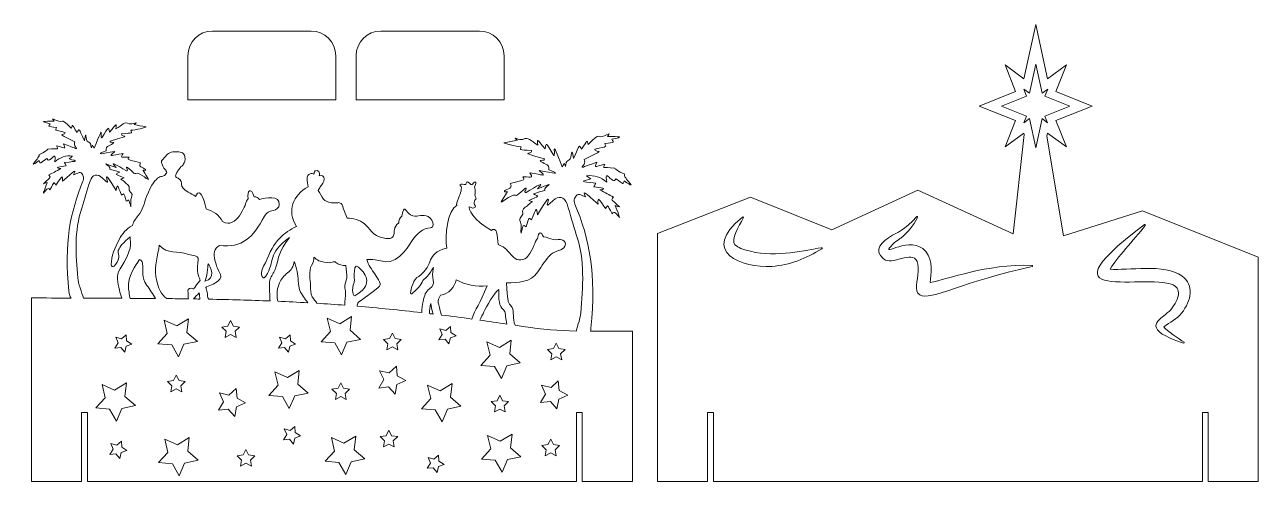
# Model space of a CAD drawing. Header units: inches. Extents: x -3 to 622, y -254 to -22.
import ezdxf

# ---------------------------------------------------------------- set-up
doc = ezdxf.new("R2010")
doc.units = ezdxf.units.IN
doc.header["$MEASUREMENT"] = 0
doc.layers.add('_U+0421_U+043B_U+043E_U+0439 1', color=7, linetype='Continuous')

# ---------------------------------------------------------------- blocks, each defined once
blk = doc.blocks.new('block 3')
at = {"layer": '_U+0421_U+043B_U+043E_U+0439 1', "color": 1, "lineweight": 5, "true_color": 0xff0000}
blk.add_open_spline([(154.3, -37.91), (154.3, -37.91), (154.3, -60.4), (154.3, -60.4), (154.3, -60.4), (79.3, -60.4), (79.3, -60.4), (79.3, -60.4), (79.3, -37.91), (79.3, -37.91), (79.3, -31), (84.9, -25.4), (91.81, -25.4), (91.81, -25.4), (141.8, -25.4), (141.8, -25.4), (148.71, -25.4), (154.3, -31), (154.3, -37.91)], degree=3, knots=[0, 0, 0, 0, 1, 1, 1, 2, 2, 2, 3, 3, 3, 4, 4, 4, 5, 5, 5, 6, 6, 6, 6], dxfattribs=at)
blk = doc.blocks.new('block 2')
at = {"layer": '_U+0421_U+043B_U+043E_U+0439 1'}
blk.add_blockref('block 3', (0, 0), dxfattribs=at)
blk = doc.blocks.new('block 5')
at = {"layer": '_U+0421_U+043B_U+043E_U+0439 1', "color": 1, "lineweight": 5, "true_color": 0xff0000}
blk.add_open_spline([(239.68, -37.91), (239.68, -37.91), (239.68, -60.4), (239.68, -60.4), (239.68, -60.4), (164.68, -60.4), (164.68, -60.4), (164.68, -60.4), (164.68, -37.91), (164.68, -37.91), (164.68, -31), (170.28, -25.4), (177.18, -25.4), (177.18, -25.4), (227.17, -25.4), (227.17, -25.4), (234.08, -25.4), (239.68, -31), (239.68, -37.91)], degree=3, knots=[0, 0, 0, 0, 1, 1, 1, 2, 2, 2, 3, 3, 3, 4, 4, 4, 5, 5, 5, 6, 6, 6, 6], dxfattribs=at)
blk = doc.blocks.new('block 4')
at = {"layer": '_U+0421_U+043B_U+043E_U+0439 1'}
blk.add_blockref('block 5', (0, 0), dxfattribs=at)
blk = doc.blocks.new('block 7')
at = {"layer": '_U+0421_U+043B_U+043E_U+0439 1', "color": 1, "lineweight": 5, "true_color": 0xff0000}
for points in [[(67.26, -172.18), (73.64, -175.06), (79.63, -171.43), (78.87, -178.39), (84.16, -182.97), (77.31, -184.39), (74.59, -190.84), (71.12, -184.76), (64.15, -184.17), (68.86, -178.99), (67.26, -172.18)], [(99.64, -175.2), (101.01, -172.41), (102.39, -175.2), (105.48, -175.65), (103.25, -177.82), (103.77, -180.9), (101.01, -179.45), (98.26, -180.9), (98.78, -177.82), (96.55, -175.65), (99.64, -175.2)], [(149.98, -171.12), (156.36, -174), (162.35, -170.37), (161.58, -177.33), (166.88, -181.91), (160.03, -183.33), (157.31, -189.78), (153.84, -183.7), (146.87, -183.11), (151.58, -177.93), (149.98, -171.12)], [(42.7, -180.82), (45.71, -181.62), (48.07, -179.59), (48.25, -182.7), (50.91, -184.32), (48, -185.45), (47.28, -188.48), (45.31, -186.07), (42.21, -186.32), (43.9, -183.7), (42.7, -180.82)], [(125.77, -180.82), (128.78, -181.62), (131.14, -179.59), (131.32, -182.7), (133.98, -184.32), (131.07, -185.45), (130.35, -188.48), (128.38, -186.07), (125.28, -186.32), (126.97, -183.7), (125.77, -180.82)], [(181.65, -181.55), (183.03, -178.76), (184.41, -181.55), (187.49, -182), (185.26, -184.17), (185.78, -187.25), (183.03, -185.8), (180.27, -187.25), (180.8, -184.17), (178.56, -182), (181.65, -181.55)], [(207.15, -176.59), (210.16, -177.39), (212.52, -175.36), (212.69, -178.47), (215.35, -180.09), (212.45, -181.22), (211.73, -184.25), (209.76, -181.83), (206.66, -182.08), (208.34, -179.47), (207.15, -176.59)], [(231.01, -183.11), (237.39, -185.99), (243.38, -182.37), (242.61, -189.33), (247.91, -193.9), (241.05, -195.32), (238.34, -201.78), (234.87, -195.7), (227.89, -195.11), (232.6, -189.93), (231.01, -183.11)], [(264.79, -186.63), (266.17, -183.83), (267.55, -186.63), (270.63, -187.07), (268.4, -189.25), (268.93, -192.32), (266.17, -190.87), (263.41, -192.32), (263.94, -189.25), (261.71, -187.07), (264.79, -186.63)], [(76.21, -208.54), (73.45, -207.09), (70.69, -208.54), (71.22, -205.47), (68.99, -203.3), (72.07, -202.85), (73.45, -200.06), (74.83, -202.85), (77.91, -203.3), (75.68, -205.47), (76.21, -208.54)], [(133.49, -210.62), (130.77, -217.08), (127.3, -211), (120.33, -210.41), (125.04, -205.23), (123.44, -198.41), (129.82, -201.29), (135.81, -197.67), (135.04, -204.63), (140.34, -209.2), (133.49, -210.62)], [(185.36, -204.86), (184.41, -209.74), (181.11, -206.03), (176.18, -206.64), (178.7, -202.35), (176.59, -197.85), (181.44, -198.92), (185.07, -195.52), (185.56, -200.47), (189.91, -202.87), (185.36, -204.86)], [(45.83, -216.97), (43.11, -223.43), (39.64, -217.35), (32.67, -216.76), (37.38, -211.58), (35.78, -204.76), (42.16, -207.64), (48.15, -204.02), (47.39, -210.98), (52.68, -215.55), (45.83, -216.97)], [(159.63, -212.42), (156.87, -210.97), (154.12, -212.42), (154.64, -209.35), (152.41, -207.18), (155.49, -206.73), (156.87, -203.94), (158.25, -206.73), (161.34, -207.18), (159.1, -209.35), (159.63, -212.42)], [(210.98, -217.33), (208.27, -223.78), (204.8, -217.7), (197.82, -217.11), (202.53, -211.93), (200.94, -205.12), (207.32, -208), (213.31, -204.37), (212.54, -211.33), (217.84, -215.91), (210.98, -217.33)], [(267.44, -212.27), (266.5, -217.15), (263.2, -213.44), (258.27, -214.05), (260.78, -209.76), (258.67, -205.26), (263.53, -206.33), (267.16, -202.93), (267.64, -207.88), (271.99, -210.28), (267.44, -212.27)], [(103.11, -221.03), (99.81, -217.32), (94.88, -217.93), (97.39, -213.64), (95.28, -209.14), (100.14, -210.21), (103.77, -206.81), (104.25, -211.76), (108.6, -214.16), (104.05, -216.15), (103.11, -221.03)], [(240.3, -218.77), (237.55, -217.32), (234.79, -218.77), (235.31, -215.7), (233.08, -213.53), (236.17, -213.08), (237.55, -210.29), (238.92, -213.08), (242.01, -213.53), (239.78, -215.7), (240.3, -218.77)], [(133.54, -232.03), (132.82, -235.06), (130.85, -232.65), (127.75, -232.9), (129.44, -230.28), (128.24, -227.4), (131.25, -228.2), (133.61, -226.17), (133.79, -229.28), (136.45, -230.9), (133.54, -232.03)], [(162.14, -244.02), (159.43, -250.47), (155.96, -244.39), (148.98, -243.8), (153.69, -238.62), (152.1, -231.81), (158.48, -234.69), (164.47, -231.06), (163.7, -238.02), (169, -242.6), (162.14, -244.02)], [(184.04, -236.54), (181.28, -235.09), (178.52, -236.54), (179.05, -233.47), (176.82, -231.3), (179.9, -230.85), (181.28, -228.05), (182.66, -230.85), (185.74, -231.3), (183.51, -233.47), (184.04, -236.54)], [(241.4, -242.96), (238.69, -249.41), (235.22, -243.33), (228.24, -242.74), (232.95, -237.57), (231.36, -230.75), (237.74, -233.63), (243.73, -230.01), (242.96, -236.96), (248.26, -241.54), (241.4, -242.96)], [(45.53, -239.44), (44.81, -242.47), (42.84, -240.05), (39.74, -240.31), (41.43, -237.69), (40.23, -234.81), (43.24, -235.61), (45.6, -233.58), (45.78, -236.69), (48.44, -238.31), (45.53, -239.44)], [(77.66, -244.73), (74.95, -251.18), (71.48, -245.1), (64.5, -244.51), (69.21, -239.33), (67.62, -232.51), (74, -235.39), (79.99, -231.77), (79.22, -238.73), (84.52, -243.3), (77.66, -244.73)], [(266.1, -241), (263.35, -239.55), (260.59, -241), (261.11, -237.93), (258.88, -235.76), (261.97, -235.31), (263.35, -232.52), (264.72, -235.31), (267.81, -235.76), (265.58, -237.93), (266.1, -241)], [(111.53, -246.29), (108.78, -244.84), (106.02, -246.29), (106.54, -243.22), (104.31, -241.05), (107.4, -240.6), (108.78, -237.81), (110.15, -240.6), (113.24, -241.05), (111.01, -243.22), (111.53, -246.29)], [(206.45, -246.49), (205.73, -249.52), (203.76, -247.11), (200.66, -247.36), (202.35, -244.74), (201.15, -241.87), (204.16, -242.67), (206.52, -240.64), (206.7, -243.75), (209.36, -245.37), (206.45, -246.49)]]:
    blk.add_lwpolyline(points, dxfattribs=at)
for points, knots in [([(283.48, -177.82), (283.6, -177.34), (283.69, -176.82), (283.75, -176.24), (286.55, -148.58), (283.02, -131), (275.66, -113.27), (275.3, -112.41), (275.09, -111.12), (275.48, -110.38), (276.84, -107.77), (277.1, -107.8), (281.03, -109.64), (279.24, -105.85), (280.27, -107.15), (287.39, -113.26), (287.13, -109.04), (287.63, -110.49), (291.2, -115.49), (292.46, -113.57), (291.81, -113.31), (294.57, -118.17), (296.43, -114.65), (300.91, -126.92), (296.14, -114), (296.61, -114.15), (297.06, -114.29), (298.26, -114.67), (293.62, -110.38), (294.08, -111.33), (295.14, -109.68), (293.06, -108.59), (291.01, -107.51), (288.3, -106.09), (292.86, -105.37), (288.59, -104.89), (285.28, -104.44), (285.59, -103.86), (285.86, -103.35), (286.29, -102.56), (277.9, -101.75), (278.69, -101.83), (283.66, -100.51), (283.02, -100.03), (282.45, -99.61), (281.58, -98.95), (285.54, -98.4), (288.63, -99.47), (291.86, -102.14), (290.31, -93.84), (294.79, -104.27), (296.36, -100.35), (300.72, -103.37), (299.88, -103.32), (300.66, -101.5), (309, -107.23), (299.38, -99.27), (300.93, -98.11), (297.44, -96.72), (295.75, -94.98), (295.75, -94.98), (289.37, -94.36), (289.78, -95.41), (290.86, -92.95), (284.96, -94.6), (285.71, -94.95), (286.83, -91.91), (273.82, -96.8), (282.1, -94.01), (280.35, -90.66), (292.56, -84.54), (286.42, -87.86), (285.8, -85.41), (292.35, -83.75), (291.56, -84.44), (290.75, -82.54), (296.02, -81.69), (295.5, -82.26), (294.4, -80.38), (301.08, -78.96), (298.18, -79.1), (292.16, -78.89), (294.97, -75.38), (289.8, -80.21), (287.39, -78.85), (286.65, -78.43), (282.79, -82.6), (282.37, -83.03), (281.55, -80.72), (282.2, -80.43), (279.06, -85.45), (277.57, -83.09), (278.43, -82.47), (274.89, -90.13), (273.7, -82.51), (274.31, -90.3), (272.75, -90.79), (270.77, -91.42), (271.45, -92.83), (270.81, -94.2), (270.19, -92.02), (270.59, -92.01), (269.2, -94.41), (263.09, -78.43), (266.13, -88.13), (264.92, -88.54), (260.75, -81.74), (261.1, -81.87), (260.48, -85.18), (255.9, -79.86), (256.62, -80.05), (256.83, -83.26), (252.99, -81.09), (252.14, -78.94), (249.18, -80.4), (247.92, -81.03), (243.02, -78.59), (246.45, -80.82), (244.17, -81.29), (242.15, -81.7), (239.55, -82.24), (239.73, -82.35), (245.4, -84.11), (248.37, -84.11), (247.73, -86.03), (246.87, -85.49), (253.61, -86.11), (253.86, -88.68), (246.09, -86.04), (260.15, -90.33), (260.03, -91.07), (260.39, -90.9), (258.04, -91.12), (259.16, -93.06), (263.06, -92.52), (262.44, -95.86), (269.47, -98.5), (264.68, -97.58), (257.48, -96.25), (258.37, -97.03), (259, -97.58), (259.62, -98.13), (259.36, -98.73), (260.21, -98.71), (252.77, -97.33), (254.07, -100.03), (254.73, -99.5), (249.21, -99.42), (250.21, -101.22), (251.06, -100.52), (242.82, -102.81), (244.81, -105.85), (239.35, -105.53), (239.95, -107.08), (242.08, -106.75), (241.83, -106.06), (238.42, -111.81), (237.03, -114.12), (243.29, -107.88), (245.47, -108.77), (245.85, -108.92), (246.27, -108.88), (246.57, -108.61), (251.33, -104.24), (251.42, -104.35), (250.32, -106.89), (250.18, -107.22), (250.54, -107.53), (250.85, -107.35), (256.2, -104.22), (261.09, -101.08), (256.65, -105.48), (268.19, -101.32), (259.33, -104.16), (260.39, -106.32), (258.68, -106.82), (256.95, -107.33), (254.61, -108.01), (257.49, -109.68), (257.84, -108.9), (252.22, -111.4), (255.46, -112.66), (253.63, -111.72), (251.99, -113.69), (250.94, -114.95), (248.6, -115.27), (249.21, -117.83), (249.57, -119.37), (246.56, -120.07), (248.02, -122.5), (248.81, -123.81), (247.96, -126.09), (248.4, -127.96), (249.65, -123.3), (249.1, -123.78), (250.93, -124.76), (252.59, -119.53), (251.99, -120.12), (253.57, -121.27), (256.21, -114.86), (256.16, -114.68), (256.67, -118.64), (261.26, -111.52), (263.28, -107.69), (261.57, -113.6), (262.12, -113.94), (261.61, -114.12), (264.46, -111.53), (267.48, -108.79), (270.32, -109.31), (271.63, -113.15), (273.37, -118.28), (274.61, -123.59), (276.35, -128.72), (280.81, -141.83), (279.73, -155.24), (278.62, -168.64), (278.45, -170.71), (277.21, -174.63), (276.22, -177.72), (267.31, -177.51), (259.41, -176.92), (249.4, -175.39), (248.02, -175.18), (246.64, -174.97), (245.27, -174.77), (244.07, -171.47), (244.84, -167.75), (243.76, -165.71), (243.31, -164.84), (242.47, -164.26), (242.05, -163.36), (241.68, -162.57), (241.68, -162.14), (240.88, -153.29), (246.8, -153.07), (253.21, -153.14), (256.81, -147.71), (258.84, -144.64), (260.72, -141.47), (263.42, -138.9), (265.77, -136.66), (269.48, -137.06), (270.58, -134.58), (271.14, -133.3), (270.72, -132.12), (269.45, -131.54), (268.02, -130.89), (266.13, -131.5), (264.65, -131.28), (262.91, -131.03), (261.58, -129.98), (259.71, -129.83), (258.48, -127.41), (257.21, -126.9), (256.72, -130.67), (255.08, -132.25), (254.81, -135.79), (251.78, -139.72), (249.99, -142.06), (246.54, -142.29), (244.47, -140.2), (241.01, -136.69), (240.95, -135.51), (236.75, -133.75), (236.54, -131.62), (236.26, -129.49), (235.9, -127.38), (235.67, -126.08), (234.04, -125.86), (233.39, -126.6), (223.9, -121.6), (221.4, -115.16), (222.07, -114.58), (222.94, -114.93), (223.64, -115.48), (224.44, -115.23), (224.85, -115.09), (225.3, -114.73), (225.28, -114.37), (225.27, -114.05), (224.88, -114.01), (224.66, -113.49), (224.51, -113.13), (224.53, -111.83), (224.9, -111.2), (225.22, -110.67), (225.56, -110.69), (225.59, -110.35), (225.64, -109.96), (225.18, -109.85), (224.98, -109.27), (224.85, -108.9), (224.97, -108.8), (225.06, -107.87), (225.11, -107.18), (225.17, -106.54), (225.06, -105.89), (224.92, -105.2), (224.73, -105.09), (224.78, -104.58), (224.84, -103.84), (226.23, -101.57), (224.66, -102.18), (223.78, -102.52), (223.72, -103.46), (223.2, -103.5), (222.86, -103.51), (221.36, -101.88), (220.99, -101.94), (220.57, -102.02), (220.57, -102.76), (220.24, -103.16), (220.24, -103.17), (219.99, -103.36), (219.98, -103.36), (219.98, -103.36), (219.98, -103.36), (219.98, -103.36), (219.96, -103.37), (219.95, -103.38), (219.94, -103.38), (219.6, -103.5), (219.48, -103.24), (218.7, -103.18), (218.37, -103.16), (217.44, -103.14), (217.34, -103.46), (217.27, -103.66), (217.65, -103.82), (217.89, -104.34), (218.53, -105.76), (217, -109.18), (216.76, -109.77), (215.17, -113.81), (215.3, -113.77), (215.97, -113.72), (210.84, -116.12), (209.66, -129.77), (210.61, -135.56), (199.36, -138.73), (204.81, -143.71), (196.48, -149.93), (193.55, -151.26), (192.54, -156.23), (192.24, -158.4), (192.18, -158.77), (192.62, -159.01), (192.91, -158.77), (194.57, -157.38), (198.27, -154.08), (198.42, -152.09), (198.77, -151.83), (202.12, -148.9), (203.84, -145.39), (202.39, -151.19), (205.85, -153.19), (201.89, -156.31), (200.98, -157.02), (200.22, -157.77), (199.76, -158.85), (198.97, -160.71), (198.11, -164.2), (197.96, -168.37), (186.7, -167.07), (175.88, -165.98), (165.14, -165.09), (165.16, -164.32), (165.43, -163.63), (165.87, -163.01), (166.86, -162.36), (167.88, -161.75), (168.8, -161.04), (176.3, -155.27), (177.74, -155.2), (176.48, -152.72), (175.82, -151.43), (175.07, -150.17), (174.28, -148.95), (172.64, -146.41), (170.79, -144.29), (170.1, -141.35), (175.26, -141.2), (175.52, -141.89), (179.35, -142.49), (186.61, -143.62), (192.81, -132.04), (193.07, -131.68), (195.19, -128.79), (198.59, -125.14), (202.42, -125.32), (203.21, -125.36), (203.69, -124.51), (203.69, -123.84), (203.7, -122.04), (202.77, -120.47), (201.2, -119.6), (198.54, -118.12), (196.14, -119.85), (193.45, -119.2), (189.97, -118.37), (189.77, -114.28), (188.71, -116.37), (188.25, -117.3), (187.96, -118.29), (187.88, -119.31), (186.69, -120.19), (186.21, -121.49), (186.29, -122.85), (183.41, -124.94), (184.16, -127.41), (183.86, -128.67), (183.28, -131.04), (180.89, -130.95), (179.01, -130.61), (172.42, -129.41), (171.81, -125.45), (168.79, -123.18), (166.28, -121.28), (163.2, -120.52), (160.1, -120.32), (159.18, -118.1), (158.33, -115.86), (157.55, -113.59), (157.37, -113.07), (157, -112.8), (156.59, -112.73), (156.12, -112.47), (155.51, -112.46), (155.07, -112.71), (155.05, -112.71), (155.02, -112.7), (155, -112.7), (152.67, -112.6), (149.61, -112.68), (148.11, -110.71), (147.16, -109.46), (146.53, -107.58), (145.39, -106.36), (145.72, -105.74), (146.09, -105.15), (146.49, -104.54), (147.22, -103.44), (148.57, -102.01), (148.51, -100.61), (148.44, -98.89), (147.24, -98.58), (145.89, -98.83), (145.97, -98.49), (146.04, -98.15), (146.09, -97.8), (146.36, -96.04), (143.65, -95.51), (143.38, -97.27), (143.33, -97.56), (143.28, -97.84), (143.22, -98.12), (142.67, -97.81), (142.05, -97.68), (141.34, -97.85), (140.18, -98.15), (139.8, -99.23), (139.82, -100.31), (139.84, -101.69), (140.04, -103.08), (140.27, -104.44), (132.65, -108.92), (129.32, -116.53), (134.41, -124.62), (128.24, -127.65), (122.72, -131.62), (118.75, -143.15), (115.26, -147.68), (116.96, -152.33), (118.57, -150.14), (118.67, -150.04), (118.75, -149.93), (118.8, -149.81), (123.89, -142.41), (119.22, -138.55), (130.93, -130.25), (125.22, -137.54), (125.61, -139.78), (123.85, -145.79), (123.28, -147.74), (122.03, -149.08), (121.18, -150.87), (120.54, -152.23), (120.64, -153.68), (120.68, -155.14), (120.74, -157.57), (120.86, -160), (121.03, -162.43), (111.1, -162.03), (100.83, -161.74), (89.93, -161.54), (89.16, -160.59), (89.39, -159.22), (89.12, -157.97), (88.95, -157.19), (88.63, -156.37), (88.42, -155.55), (88.54, -155.46), (88.66, -155.38), (88.78, -155.29), (99.63, -151.24), (95.46, -148.83), (94.28, -145.79), (93.77, -144.46), (93.4, -143.09), (93.03, -141.72), (92.2, -138.59), (92.4, -135.77), (95.29, -134.24), (107.03, -135.55), (112.29, -130.46), (118.17, -119.38), (119.18, -117.49), (120.48, -116.87), (122.58, -116.45), (124.11, -116.13), (125.58, -115.23), (125.71, -113.52), (126.05, -108.58), (118.63, -110.01), (115.57, -110.86), (114.95, -110.06), (113.99, -109.59), (112.98, -109.5), (111.3, -104.33), (109.2, -106.37), (109.93, -110.56), (109.48, -111), (109.12, -111.57), (108.9, -112.31), (108.63, -113.2), (104.07, -126.33), (96.96, -122.16), (95.26, -118.72), (92.06, -116.82), (88.52, -115.66), (88.62, -115.31), (85.88, -102.96), (83.15, -109.32), (82.02, -108.5), (80.74, -107.86), (79.5, -107.18), (73.6, -103.9), (78.21, -102.35), (74.41, -100.12), (73.77, -99.74), (73.21, -99.73), (73.09, -99.16), (73.14, -98.81), (74.03, -95.77), (75.62, -94.67), (75.61, -94.56), (75.6, -94.45), (75.58, -94.35), (76.02, -94.04), (76.38, -93.94), (76.89, -93.27), (77.17, -92.9), (77.86, -91.89), (77.9, -90.47), (78.05, -86.89), (75.54, -86.87), (74.21, -86.74), (70.16, -86.36), (69.45, -87.48), (68.03, -89.05), (65.85, -91.45), (65.28, -91.03), (66.63, -93.94), (67.44, -95.69), (67.82, -95.68), (68.32, -96.22), (68.25, -96.27), (68.19, -96.32), (68.12, -96.37), (68.37, -96.6), (68.52, -96.75), (68.57, -97.09), (68.51, -97.47), (68.3, -97.79), (68.21, -97.92), (66.24, -100.81), (63.77, -96.11), (58.34, -109.46), (56.99, -112.78), (56.62, -116.42), (54.15, -119.09), (52.79, -120.56), (51.67, -122.25), (51.19, -124.11), (48.12, -125.61), (46, -128.38), (44.4, -131.41), (42.33, -135.33), (40.46, -139.56), (40.4, -144.06), (40.38, -144.88), (41.34, -145.16), (41.9, -144.69), (43.21, -143.57), (44.05, -142.08), (44.24, -140.35), (44.37, -139.14), (43.86, -138.14), (44.04, -136.86), (44.85, -134.5), (46.6, -133.06), (50.03, -129.81), (50.21, -133.04), (51.38, -136.49), (45.02, -146.05), (42.77, -149.42), (43.64, -153.14), (44.56, -156.89), (44.91, -158.32), (45.34, -159.71), (45.86, -161.08), (39.58, -161.05), (33.08, -161.04), (26.32, -161.03), (25.49, -158.32), (23.69, -153.16), (23.49, -150.78), (22.51, -138.89), (21.55, -126.99), (25.51, -115.35), (27.06, -110.8), (28.15, -106.09), (29.7, -101.54), (30.86, -98.13), (33.38, -97.66), (36.06, -100.1), (38.59, -102.4), (38.14, -102.23), (38.62, -101.94), (37.1, -96.69), (38.9, -100.09), (42.97, -106.41), (43.42, -102.9), (43.38, -103.05), (45.73, -108.74), (47.13, -107.72), (46.59, -107.2), (48.07, -111.84), (49.69, -110.97), (49.21, -110.54), (50.31, -114.68), (50.7, -113.02), (49.95, -111), (50.65, -109.83), (51.94, -107.68), (49.27, -107.06), (49.6, -105.69), (50.13, -103.41), (48.06, -103.14), (47.13, -102.02), (45.67, -100.26), (44.05, -101.1), (46.92, -99.98), (41.94, -97.77), (42.24, -98.46), (44.81, -96.97), (42.73, -96.37), (41.19, -95.92), (39.67, -95.48), (40.61, -93.56), (32.75, -91.04), (43, -94.73), (39.05, -90.82), (43.39, -93.61), (48.14, -96.39), (48.41, -96.55), (48.73, -96.27), (48.61, -95.98), (47.63, -93.72), (47.71, -93.63), (51.94, -97.5), (52.2, -97.75), (52.58, -97.78), (52.91, -97.65), (54.85, -96.86), (60.41, -102.39), (59.17, -100.35), (56.14, -95.24), (55.92, -95.86), (57.81, -96.15), (58.34, -94.77), (53.5, -95.06), (55.27, -92.36), (47.95, -90.33), (48.7, -90.95), (49.59, -89.35), (44.69, -89.42), (45.28, -89.9), (46.44, -87.5), (39.84, -88.72), (40.58, -88.74), (40.35, -88.21), (40.91, -87.72), (41.47, -87.23), (42.25, -86.54), (35.86, -87.72), (31.61, -88.53), (37.85, -86.2), (37.3, -83.23), (40.77, -83.71), (41.76, -81.99), (39.68, -81.79), (39.99, -81.95), (39.88, -81.28), (52.36, -77.48), (45.47, -79.82), (45.69, -77.54), (51.67, -76.99), (50.91, -77.47), (50.34, -75.76), (52.97, -75.77), (58.01, -74.2), (58.17, -74.11), (55.86, -73.63), (54.07, -73.27), (52.04, -72.85), (55.09, -70.87), (50.74, -73.03), (49.62, -72.47), (46.99, -71.18), (46.24, -73.09), (42.83, -75.01), (43.01, -72.17), (43.66, -71.99), (39.59, -76.72), (39.05, -73.78), (39.35, -73.66), (35.65, -79.69), (34.58, -79.33), (37.28, -70.73), (31.86, -84.91), (30.62, -82.77), (30.98, -82.79), (30.43, -84.72), (29.86, -83.5), (30.46, -82.25), (28.7, -81.69), (27.32, -81.26), (27.87, -74.34), (26.81, -81.1), (23.66, -74.31), (24.43, -74.86), (23.1, -76.95), (20.32, -72.5), (20.9, -72.76), (20.17, -74.81), (19.8, -74.42), (16.37, -70.73), (15.71, -71.1), (13.57, -72.3), (8.99, -68.02), (11.48, -71.13), (6.14, -71.32), (3.56, -71.2), (9.49, -72.45), (8.51, -74.12), (8.05, -73.62), (12.73, -74.38), (12.01, -76.06), (11.31, -75.44), (17.12, -76.92), (16.58, -79.09), (11.13, -76.15), (21.96, -81.58), (20.41, -84.55), (27.76, -87.03), (16.21, -82.68), (17.21, -85.39), (17.87, -85.08), (12.63, -83.61), (13.59, -85.8), (13.95, -84.86), (8.3, -85.41), (8.3, -85.41), (6.8, -86.96), (3.7, -88.19), (5.08, -89.22), (-3.46, -96.28), (3.93, -91.2), (4.63, -92.81), (3.89, -92.86), (7.75, -90.18), (9.14, -93.66), (13.12, -84.4), (11.75, -91.77), (14.62, -89.4), (17.36, -88.44), (20.87, -88.93), (20.1, -89.52), (19.59, -89.9), (19.02, -90.32), (23.43, -91.49), (24.14, -91.42), (16.69, -92.14), (17.07, -92.84), (17.31, -93.29), (17.59, -93.8), (14.65, -94.2), (10.86, -94.63), (14.91, -95.27), (12.5, -96.53), (10.68, -97.49), (8.83, -98.46), (9.78, -99.92), (10.19, -99.08), (6.06, -102.89), (7.13, -102.55), (7.53, -102.42), (7.95, -102.29), (3.72, -113.76), (7.69, -102.87), (9.35, -105.99), (11.79, -101.68), (11.21, -101.91), (12.33, -103.61), (15.5, -99.17), (15.94, -97.89), (15.72, -101.63), (22.03, -96.21), (22.94, -95.06), (21.36, -98.42), (24.85, -96.79), (25.08, -96.76), (26.29, -99.07), (26.63, -99.73), (26.44, -100.88), (26.12, -101.64), (19.59, -117.38), (16.46, -132.98), (18.95, -157.52), (19.11, -159.1), (19.52, -160.23), (20.07, -161.03), (13.73, -161.03), (6.81, -160.86), (0, -160.87), (0, -160.87), (0, -248), (0, -254), (6.06, -254), (14.75, -254), (25.4, -254), (25.4, -254), (25.4, -219), (25.4, -219), (25.4, -219), (28.4, -219), (28.4, -219), (28.4, -219), (28.4, -254), (28.4, -254), (90.75, -254), (214.05, -254), (276.4, -254), (276.4, -254), (276.4, -219), (276.4, -219), (276.4, -219), (279.4, -219), (279.4, -219), (279.4, -219), (279.4, -254), (279.4, -254), (290.05, -254), (298.74, -254), (304.8, -254), (304.8, -247.11), (304.8, -183.99), (304.8, -177.8), (296.43, -177.8), (289.59, -177.85), (283.48, -177.82)], [0, 0, 0, 0, 1, 1, 1, 2, 2, 2, 3, 3, 3, 4, 4, 4, 5, 5, 5, 6, 6, 6, 7, 7, 7, 8, 8, 8, 9, 9, 9, 10, 10, 10, 11, 11, 11, 12, 12, 12, 13, 13, 13, 14, 14, 14, 15, 15, 15, 16, 16, 16, 17, 17, 17, 18, 18, 18, 19, 19, 19, 20, 20, 20, 21, 21, 21, 22, 22, 22, 23, 23, 23, 24, 24, 24, 25, 25, 25, 26, 26, 26, 27, 27, 27, 28, 28, 28, 29, 29, 29, 30, 30, 30, 31, 31, 31, 32, 32, 32, 33, 33, 33, 34, 34, 34, 35, 35, 35, 36, 36, 36, 37, 37, 37, 38, 38, 38, 39, 39, 39, 40, 40, 40, 41, 41, 41, 42, 42, 42, 43, 43, 43, 44, 44, 44, 45, 45, 45, 46, 46, 46, 47, 47, 47, 48, 48, 48, 49, 49, 49, 50, 50, 50, 51, 51, 51, 52, 52, 52, 53, 53, 53, 54, 54, 54, 55, 55, 55, 56, 56, 56, 57, 57, 57, 58, 58, 58, 59, 59, 59, 60, 60, 60, 61, 61, 61, 62, 62, 62, 63, 63, 63, 64, 64, 64, 65, 65, 65, 66, 66, 66, 67, 67, 67, 68, 68, 68, 69, 69, 69, 70, 70, 70, 71, 71, 71, 72, 72, 72, 73, 73, 73, 74, 74, 74, 75, 75, 75, 76, 76, 76, 77, 77, 77, 78, 78, 78, 79, 79, 79, 80, 80, 80, 81, 81, 81, 82, 82, 82, 83, 83, 83, 84, 84, 84, 85, 85, 85, 86, 86, 86, 87, 87, 87, 88, 88, 88, 89, 89, 89, 90, 90, 90, 91, 91, 91, 92, 92, 92, 93, 93, 93, 94, 94, 94, 95, 95, 95, 96, 96, 96, 97, 97, 97, 98, 98, 98, 99, 99, 99, 100, 100, 100, 101, 101, 101, 102, 102, 102, 103, 103, 103, 104, 104, 104, 105, 105, 105, 106, 106, 106, 107, 107, 107, 108, 108, 108, 109, 109, 109, 110, 110, 110, 111, 111, 111, 112, 112, 112, 113, 113, 113, 114, 114, 114, 115, 115, 115, 116, 116, 116, 117, 117, 117, 118, 118, 118, 119, 119, 119, 120, 120, 120, 121, 121, 121, 122, 122, 122, 123, 123, 123, 124, 124, 124, 125, 125, 125, 126, 126, 126, 127, 127, 127, 128, 128, 128, 129, 129, 129, 130, 130, 130, 131, 131, 131, 132, 132, 132, 133, 133, 133, 134, 134, 134, 135, 135, 135, 136, 136, 136, 137, 137, 137, 138, 138, 138, 139, 139, 139, 140, 140, 140, 141, 141, 141, 142, 142, 142, 143, 143, 143, 144, 144, 144, 145, 145, 145, 146, 146, 146, 147, 147, 147, 148, 148, 148, 149, 149, 149, 150, 150, 150, 151, 151, 151, 152, 152, 152, 153, 153, 153, 154, 154, 154, 155, 155, 155, 156, 156, 156, 157, 157, 157, 158, 158, 158, 159, 159, 159, 160, 160, 160, 161, 161, 161, 162, 162, 162, 163, 163, 163, 164, 164, 164, 165, 165, 165, 166, 166, 166, 167, 167, 167, 168, 168, 168, 169, 169, 169, 170, 170, 170, 171, 171, 171, 172, 172, 172, 173, 173, 173, 174, 174, 174, 175, 175, 175, 176, 176, 176, 177, 177, 177, 178, 178, 178, 179, 179, 179, 180, 180, 180, 181, 181, 181, 182, 182, 182, 183, 183, 183, 184, 184, 184, 185, 185, 185, 186, 186, 186, 187, 187, 187, 188, 188, 188, 189, 189, 189, 190, 190, 190, 191, 191, 191, 192, 192, 192, 193, 193, 193, 194, 194, 194, 195, 195, 195, 196, 196, 196, 197, 197, 197, 198, 198, 198, 199, 199, 199, 200, 200, 200, 201, 201, 201, 202, 202, 202, 203, 203, 203, 204, 204, 204, 205, 205, 205, 206, 206, 206, 207, 207, 207, 208, 208, 208, 209, 209, 209, 210, 210, 210, 211, 211, 211, 212, 212, 212, 213, 213, 213, 214, 214, 214, 215, 215, 215, 216, 216, 216, 217, 217, 217, 218, 218, 218, 219, 219, 219, 220, 220, 220, 221, 221, 221, 222, 222, 222, 223, 223, 223, 224, 224, 224, 225, 225, 225, 226, 226, 226, 227, 227, 227, 228, 228, 228, 229, 229, 229, 230, 230, 230, 231, 231, 231, 232, 232, 232, 233, 233, 233, 234, 234, 234, 235, 235, 235, 236, 236, 236, 237, 237, 237, 238, 238, 238, 239, 239, 239, 240, 240, 240, 241, 241, 241, 242, 242, 242, 243, 243, 243, 244, 244, 244, 245, 245, 245, 246, 246, 246, 247, 247, 247, 248, 248, 248, 249, 249, 249, 250, 250, 250, 251, 251, 251, 252, 252, 252, 253, 253, 253, 254, 254, 254, 255, 255, 255, 256, 256, 256, 257, 257, 257, 258, 258, 258, 259, 259, 259, 260, 260, 260, 261, 261, 261, 262, 262, 262, 263, 263, 263, 264, 264, 264, 265, 265, 265, 266, 266, 266, 267, 267, 267, 268, 268, 268, 269, 269, 269, 270, 270, 270, 271, 271, 271, 272, 272, 272, 273, 273, 273, 274, 274, 274, 275, 275, 275, 276, 276, 276, 277, 277, 277, 278, 278, 278, 279, 279, 279, 280, 280, 280, 281, 281, 281, 282, 282, 282, 283, 283, 283, 284, 284, 284, 285, 285, 285, 286, 286, 286, 287, 287, 287, 288, 288, 288, 289, 289, 289, 290, 290, 290, 291, 291, 291, 292, 292, 292, 293, 293, 293, 294, 294, 294, 294]), ([(80.93, -156), (79.64, -155.83), (79.01, -157.26), (79.48, -158.11), (79.4, -158.88), (79.32, -160.72), (79.68, -161.37), (76.1, -161.31), (72.44, -161.27), (68.7, -161.23), (65.85, -159.26), (64.22, -156.45), (63.13, -150.09), (62.19, -144.59), (64.22, -139.46), (64.78, -134.08), (69.44, -139), (73.53, -136.82), (79.64, -138.76), (80.76, -139.12), (81.92, -139.21), (83.02, -139.53), (84.97, -140.09), (84.64, -141.08), (84.43, -142.84), (83.59, -150.07), (85.5, -150.19), (85.56, -151.99), (81.42, -157.05), (83.21, -156.28), (80.93, -156)], [0, 0, 0, 0, 1, 1, 1, 2, 2, 2, 3, 3, 3, 4, 4, 4, 5, 5, 5, 6, 6, 6, 7, 7, 7, 8, 8, 8, 9, 9, 9, 10, 10, 10, 10]), ([(50.01, -161.1), (49.97, -160.93), (49.93, -160.77), (49.9, -160.59), (49.47, -158.35), (49.07, -156.05), (49.21, -153.77), (49.54, -147.97), (54.66, -141.87), (54.74, -141.44), (55.75, -141.69), (56.25, -142.29), (56.23, -143.27), (57.14, -148.61), (55.16, -149.65), (58.58, -154.51), (60.1, -156.68), (61.52, -158.9), (62.82, -161.18), (58.65, -161.14), (54.38, -161.12), (50.01, -161.1)], [0, 0, 0, 0, 1, 1, 1, 2, 2, 2, 3, 3, 3, 4, 4, 4, 5, 5, 5, 6, 6, 6, 7, 7, 7, 7]), ([(89.61, -143.58), (90.66, -144.86), (93.92, -151.33), (87.84, -152.4), (89.22, -150.83), (89.29, -145.04), (89.61, -143.58)], [0, 0, 0, 0, 1, 1, 1, 2, 2, 2, 2]), ([(127.47, -150.5), (128.8, -148.76), (131.02, -147.67), (132.12, -145.76), (132.68, -144.76), (133.04, -143.59), (133.29, -142.36), (133.79, -144.05), (134.27, -145.74), (134.69, -147.44), (135.46, -150.57), (135.15, -154.02), (136.17, -157.05), (136.96, -159.38), (138.78, -161.28), (140.12, -163.35), (135.12, -163.06), (130.07, -162.81), (124.93, -162.59), (124.05, -158.44), (124.78, -154.03), (127.47, -150.5)], [0, 0, 0, 0, 1, 1, 1, 2, 2, 2, 3, 3, 3, 4, 4, 4, 5, 5, 5, 6, 6, 6, 7, 7, 7, 7]), ([(142.39, -160.3), (141.4, -158.7), (141.59, -156.65), (141.54, -154.86), (141.44, -151.66), (140.51, -147.22), (142.08, -144.39), (142.93, -142.87), (143.28, -141.57), (143.27, -140.13), (144, -140.85), (144.76, -141.54), (145.79, -141.98), (147.43, -142.68), (149.56, -143.05), (151.35, -142.99), (151.93, -142.97), (153.09, -142.45), (153.56, -142.52), (154.69, -142.69), (155.48, -144.4), (159.36, -144.43), (159.66, -146.55), (160.11, -148.89), (159.9, -150.92), (159.76, -152.27), (158.95, -153.26), (158.89, -154.62), (158.86, -155.54), (159.14, -156.43), (159.22, -157.35), (159.52, -160.63), (158.85, -161.04), (158.97, -164.6), (154.25, -164.24), (149.53, -163.92), (144.78, -163.62), (144.04, -162.48), (143.1, -161.44), (142.39, -160.3)], [0, 0, 0, 0, 1, 1, 1, 2, 2, 2, 3, 3, 3, 4, 4, 4, 5, 5, 5, 6, 6, 6, 7, 7, 7, 8, 8, 8, 9, 9, 9, 10, 10, 10, 11, 11, 11, 12, 12, 12, 13, 13, 13, 13]), ([(164.09, -145.68), (164.28, -144.58), (164.93, -144.6), (165.81, -145.34), (170.53, -149.26), (173, -154.67), (164.04, -159.81), (163.34, -160.21), (162.98, -157.94), (162.87, -157.05), (162.63, -155.1), (163.75, -153.63), (163.89, -151.76), (163.91, -151.52), (163.26, -150.47), (164.09, -145.68)], [0, 0, 0, 0, 1, 1, 1, 2, 2, 2, 3, 3, 3, 4, 4, 4, 5, 5, 5, 5]), ([(207.92, -169.58), (206.28, -163.41), (205.5, -162.41), (207.53, -159.55), (211.9, -158.81), (214.41, -155.55), (215.45, -151.68), (220.22, -154.28), (225.66, -155.32), (231.07, -154.68), (227.72, -163.96), (224.83, -166.55), (223.39, -171.61), (218.1, -170.88), (212.96, -170.21), (207.92, -169.58)], [0, 0, 0, 0, 1, 1, 1, 2, 2, 2, 3, 3, 3, 4, 4, 4, 5, 5, 5, 5]), ([(82.13, -161.4), (83.06, -160.33), (84.03, -159.32), (85.05, -158.35), (85.17, -159.52), (85.28, -160.54), (85.41, -161.45), (84.32, -161.44), (83.23, -161.42), (82.13, -161.4)], [0, 0, 0, 0, 1, 1, 1, 2, 2, 2, 3, 3, 3, 3]), ([(229.51, -167.88), (230.19, -165.94), (235.29, -157.56), (237, -156.65), (236.99, -157.52), (236.75, -162.84), (238.01, -165.27), (238.49, -166.2), (240.41, -167.58), (240.34, -168.6), (240.32, -168.8), (240.4, -171.29), (241.17, -174.15), (236.44, -173.45), (231.83, -172.79), (227.33, -172.16), (228, -170.69), (228.97, -169.43), (229.51, -167.88)], [0, 0, 0, 0, 1, 1, 1, 2, 2, 2, 3, 3, 3, 4, 4, 4, 5, 5, 5, 6, 6, 6, 6]), ([(202.55, -163.66), (202.66, -164.84), (203.12, -166.83), (203.69, -169.06), (203.06, -168.98), (202.43, -168.9), (201.81, -168.83), (201.91, -167.13), (202.18, -165.44), (202.55, -163.66)], [0, 0, 0, 0, 1, 1, 1, 2, 2, 2, 3, 3, 3, 3])]:
    blk.add_open_spline(points, degree=3, knots=knots, dxfattribs=at)
blk = doc.blocks.new('block 6')
at = {"layer": '_U+0421_U+043B_U+043E_U+0439 1'}
blk.add_blockref('block 7', (0, 0), dxfattribs=at)
blk = doc.blocks.new('block 9')
at = {"layer": '_U+0421_U+043B_U+043E_U+0439 1', "color": 1, "lineweight": 5, "true_color": 0xff0000}
blk.add_lwpolyline([(509.37, -84.73), (506.18, -69.88), (503.33, -71.99), (504.71, -68.54), (492.06, -63.47), (504.71, -58.4), (503.31, -54.89), (506.18, -57.01), (509.37, -42.19), (512.59, -57), (515.46, -54.89), (514.05, -58.4), (526.71, -63.47), (514.05, -68.54), (515.44, -71.99), (512.59, -69.88), (509.37, -84.73)], dxfattribs=at)
for points, knots in [([(563.47, -116.68), (563.47, -116.68), (523.45, -129.34), (523.45, -129.34), (523.45, -129.34), (515.01, -78.7), (515.01, -78.7), (515.01, -78.7), (515.34, -77.18), (515.34, -77.18), (515.34, -77.18), (524.94, -84.26), (524.94, -84.26), (524.94, -84.26), (519.56, -70.89), (519.56, -70.89), (519.56, -70.89), (538.08, -63.47), (538.08, -63.47), (538.08, -63.47), (519.56, -56.04), (519.56, -56.04), (519.56, -56.04), (524.92, -42.64), (524.92, -42.64), (524.92, -42.64), (515.34, -49.71), (515.34, -49.71), (515.34, -49.71), (509.36, -22.17), (509.36, -22.17), (509.36, -22.17), (503.42, -49.71), (503.42, -49.71), (503.42, -49.71), (493.85, -42.64), (493.85, -42.64), (493.85, -42.64), (499.21, -56.04), (499.21, -56.04), (499.21, -56.04), (480.68, -63.47), (480.68, -63.47), (480.68, -63.47), (499.2, -70.89), (499.2, -70.89), (499.2, -70.89), (493.83, -84.26), (493.83, -84.26), (493.83, -84.26), (503.42, -77.18), (503.42, -77.18), (503.42, -77.18), (503.57, -77.88), (503.57, -77.88), (503.57, -77.88), (498.02, -128.29), (498.02, -128.29), (498.02, -128.29), (449.64, -106.13), (449.64, -106.13), (449.64, -106.13), (406.03, -126.33), (406.03, -126.33), (406.03, -126.33), (364.72, -109.8), (364.72, -109.8), (364.72, -109.8), (317.5, -128.14), (317.5, -128.14), (317.5, -128.14), (317.5, -254), (317.5, -254), (317.95, -254), (327.48, -254), (342.9, -254), (342.9, -254), (342.9, -219), (342.9, -219), (342.9, -219), (345.9, -219), (345.9, -219), (345.9, -219), (345.9, -254), (345.9, -254), (403.99, -254), (535.77, -254), (593.9, -254), (593.9, -254), (593.9, -219), (593.9, -219), (593.9, -219), (596.9, -219), (596.9, -219), (596.9, -219), (596.9, -254), (596.9, -254), (612, -254), (621.46, -254), (622.3, -254), (622.3, -254), (622.3, -140.22), (622.3, -140.22), (622.3, -140.22), (563.47, -116.68), (563.47, -116.68)], [0, 0, 0, 0, 1, 1, 1, 2, 2, 2, 3, 3, 3, 4, 4, 4, 5, 5, 5, 6, 6, 6, 7, 7, 7, 8, 8, 8, 9, 9, 9, 10, 10, 10, 11, 11, 11, 12, 12, 12, 13, 13, 13, 14, 14, 14, 15, 15, 15, 16, 16, 16, 17, 17, 17, 18, 18, 18, 19, 19, 19, 20, 20, 20, 21, 21, 21, 22, 22, 22, 23, 23, 23, 24, 24, 24, 25, 25, 25, 26, 26, 26, 27, 27, 27, 28, 28, 28, 29, 29, 29, 30, 30, 30, 31, 31, 31, 32, 32, 32, 33, 33, 33, 34, 34, 34, 35, 35, 35, 35]), ([(400.9, -135.99), (393.03, -140.85), (384.58, -144.25), (375.47, -144.86), (360.67, -145.89), (338.4, -137.75), (360.58, -119.84), (360.72, -119.73), (360.92, -119.75), (361.03, -119.89), (361.17, -120.06), (361.1, -120.19), (361.01, -120.36), (358.88, -124.51), (354.69, -131.15), (356.81, -134.01), (358.79, -135.45), (360.32, -136.1), (364.72, -137.2), (377.77, -140.62), (393.38, -136.35), (400.55, -135.42), (400.55, -135.42), (400.69, -135.4), (400.69, -135.4), (400.86, -135.38), (401.03, -135.5), (401.05, -135.68), (401.07, -135.81), (401, -135.93), (400.9, -135.99)], [0, 0, 0, 0, 1, 1, 1, 2, 2, 2, 3, 3, 3, 4, 4, 4, 5, 5, 5, 6, 6, 6, 7, 7, 7, 8, 8, 8, 9, 9, 9, 10, 10, 10, 10]), ([(507.52, -145.01), (472.81, -152.31), (456.11, -162.56), (450.55, -159.35), (447.54, -157.47), (449.54, -152.02), (449.77, -147.5), (450.55, -135.06), (441.12, -142.22), (435.05, -142.1), (433.35, -142.04), (432.81, -141.47), (432.05, -140.93), (427.03, -136.71), (431.04, -132.35), (436.73, -129.09), (438.29, -128.2), (443.29, -126.17), (448.91, -119.68), (449.15, -119.4), (449.66, -119.65), (449.42, -120.11), (447.34, -124.1), (444.47, -127.71), (440.95, -130.47), (440.95, -130.47), (438.04, -132.33), (436.01, -134.55), (430.56, -140.52), (446.03, -128.53), (453.56, -137.27), (457.5, -141.92), (456.33, -149.09), (455.81, -153.03), (464.95, -151.37), (484.19, -143.62), (507.4, -144.35), (507.68, -144.36), (507.8, -144.51), (507.79, -144.7), (507.78, -144.85), (507.67, -144.98), (507.52, -145.01)], [0, 0, 0, 0, 1, 1, 1, 2, 2, 2, 3, 3, 3, 4, 4, 4, 5, 5, 5, 6, 6, 6, 7, 7, 7, 8, 8, 8, 9, 9, 9, 10, 10, 10, 11, 11, 11, 12, 12, 12, 13, 13, 13, 14, 14, 14, 14]), ([(584.61, -183.33), (584.92, -183.55), (584.67, -184.04), (584.31, -183.91), (580.65, -182.62), (573.34, -180), (571.13, -177.11), (569.12, -174.49), (571.47, -172.31), (573.75, -170.42), (577.24, -167.55), (578.86, -166.49), (580.73, -162.39), (581.65, -160.36), (582.38, -157.77), (581.07, -155.95), (573.74, -145.28), (505.34, -168.29), (564.48, -123.66), (564.79, -123.43), (565.18, -123.82), (564.95, -124.13), (559.1, -131.64), (550.42, -140.5), (547.15, -146.27), (555.62, -147.14), (574.87, -143.29), (583.53, -149.72), (589.88, -154.44), (588.52, -162.09), (583.34, -168.62), (581.01, -171.54), (577.56, -173.31), (574.31, -175.54), (575.76, -177.61), (582.16, -181.65), (584.61, -183.33)], [0, 0, 0, 0, 1, 1, 1, 2, 2, 2, 3, 3, 3, 4, 4, 4, 5, 5, 5, 6, 6, 6, 7, 7, 7, 8, 8, 8, 9, 9, 9, 10, 10, 10, 11, 11, 11, 12, 12, 12, 12])]:
    blk.add_open_spline(points, degree=3, knots=knots, dxfattribs=at)
blk = doc.blocks.new('block 8')
at = {"layer": '_U+0421_U+043B_U+043E_U+0439 1'}
blk.add_blockref('block 9', (0, 0), dxfattribs=at)

msp = doc.modelspace()

# ---------------------------------------------------------------- block references
at = {"layer": '_U+0421_U+043B_U+043E_U+0439 1'}
for name in ['block 8', 'block 2', 'block 4', 'block 6']:
    msp.add_blockref(name, (0, 0), dxfattribs=at)

doc.saveas('drawing.dxf')
